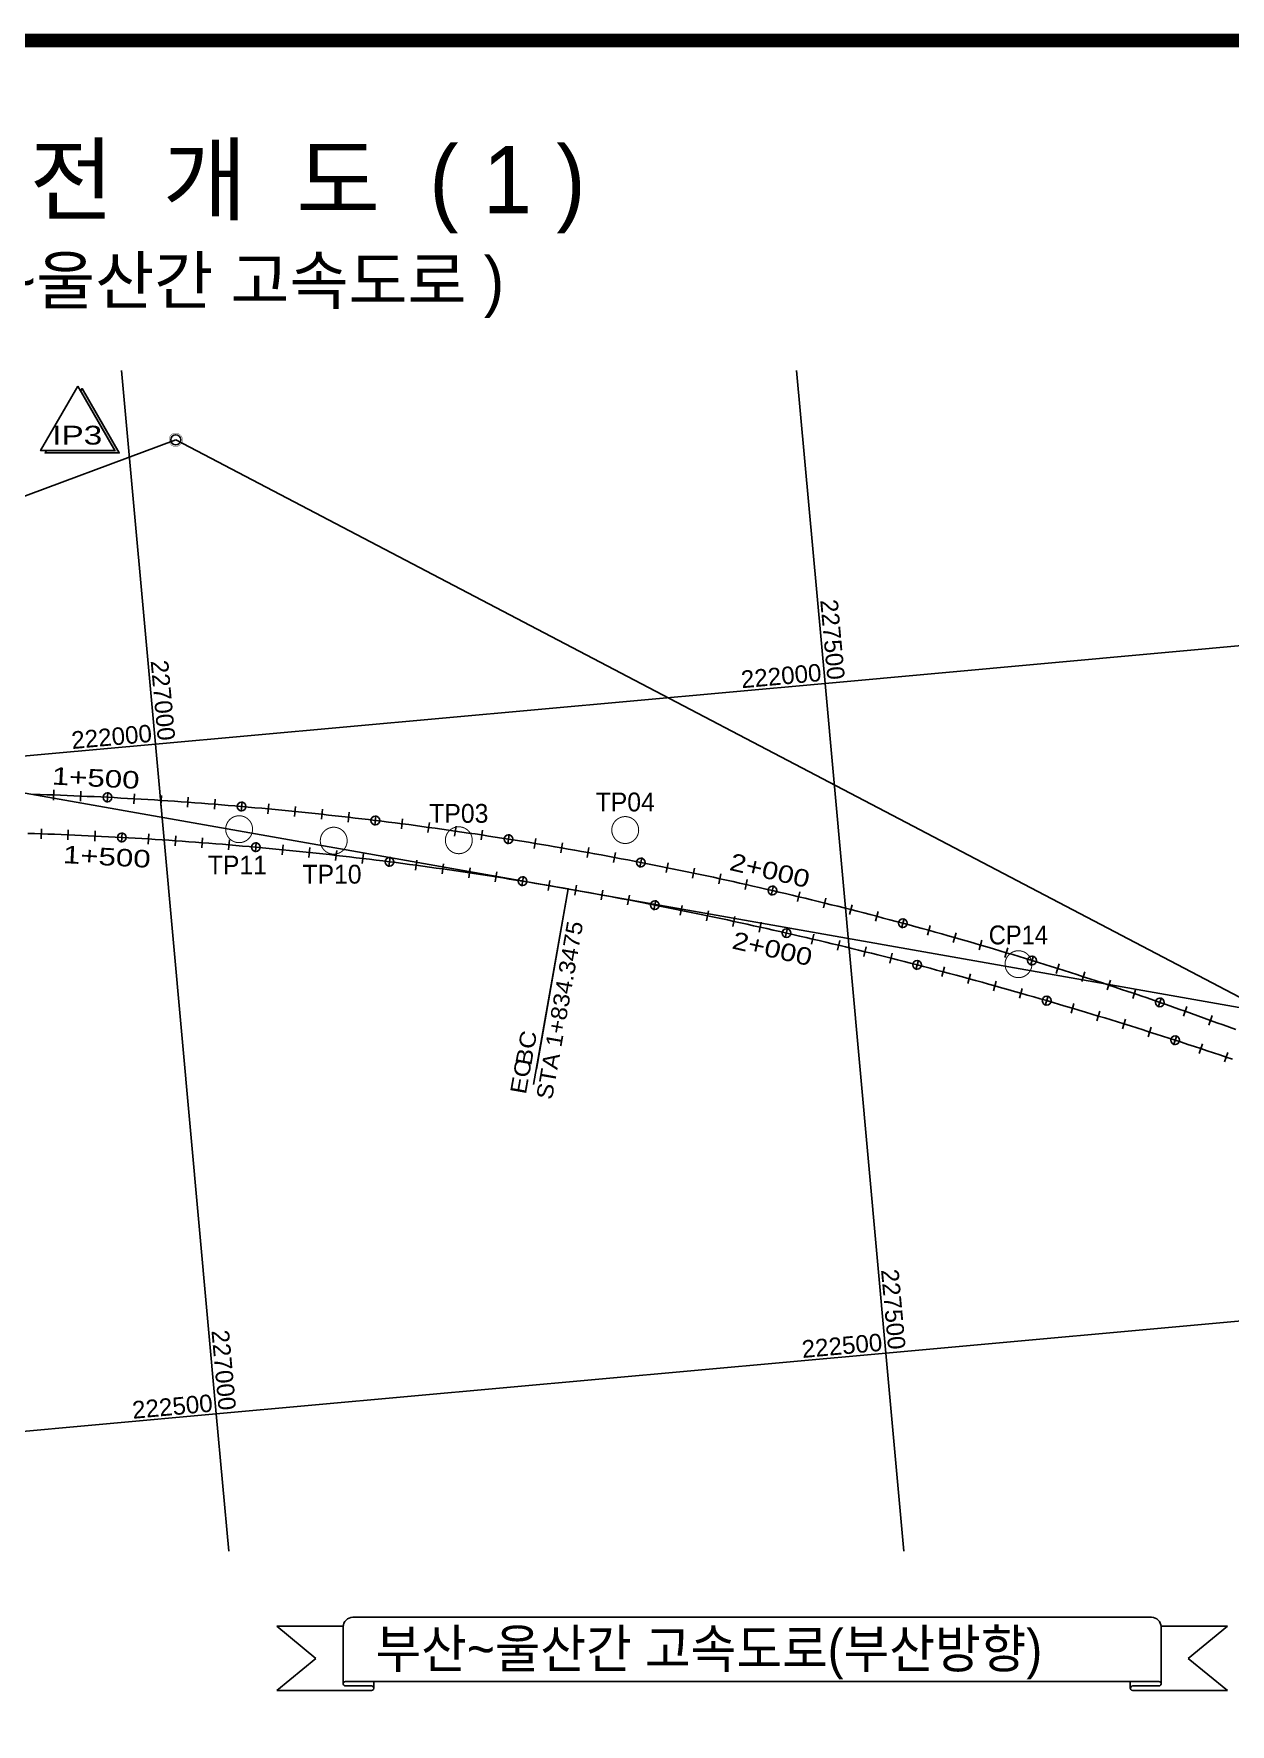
# Model space of a CAD drawing. Extents: x 224102 to 224943, y 224653 to 225247.
# Drawn here: x 224503.6 to 224681.6, y 224976.2 to 225227.6 of the extents above; entities that cross this region are included whole.
import ezdxf
from ezdxf.enums import TextEntityAlignment as Align

# ---------------------------------------------------------------- set-up
doc = ezdxf.new("R2010")
doc.units = 0
doc.header["$LTSCALE"] = 10
doc.header["$MEASUREMENT"] = 0
doc.layers.get('0').update_dxf_attribs({"linetype": 'CONTINUOUS'})
for name, color, linetype in [('CA-ALGN-CNTL', 2, 'CONTINUOUS'), ('CA-ALGN-IPLN', 1, 'CONTINUOUS'), ('CA-ALGN-IPSM', 2, 'CONTINUOUS'), ('CA-ALGN-STSM', 2, 'CONTINUOUS'), ('CA-ALGN-SUBL', 1, 'CONTINUOUS'), ('CA-ALGN-SUBT', 2, 'CONTINUOUS'), ('CA-ALGN-TEXT', 3, 'CONTINUOUS'), ('CV-GRID-BORD', 4, 'CONTINUOUS'), ('CV-GRID-LINE', 1, 'CONTINUOUS'), ('CV-GRID-TEXT', 4, 'CONTINUOUS'), ('CV-SURV-SYMB', 3, 'CONTINUOUS'), ('CV-SURV-TEXT', 3, 'CONTINUOUS'), ('CX-BORD', 3, 'CONTINUOUS'), ('CX-BORD-LIN1', 4, 'CONTINUOUS'), ('CX-BORD-LIN2', 3, 'CONTINUOUS'), ('CX-BORD-TEX2', 7, 'CONTINUOUS'), ('CX-BORD-TEX3', 6, 'CONTINUOUS'), ('CZ-LIN2', 3, 'CONTINUOUS'), ('CZ-TEX1', 6, 'CONTINUOUS')]:
    doc.layers.add(name, color=color, linetype=linetype)
doc.styles.add('GTXT', font='Dotum.ttf')
doc.styles.get("Standard").update_dxf_attribs({"font": 'Dotum.ttf'})
doc.styles.add('TB_TEXT', font='Dotum.ttf')
doc.styles.add('TB_WBTXT', font='Dotum.ttf')
doc.styles.add('TB_WMTXT', font='Dotum.ttf')

# ---------------------------------------------------------------- blocks, each defined once
blk = doc.blocks.new('CAIPMRK')
at = {"const_width": 0.1}
blk.add_lwpolyline([(-2, 0, -0.9999999999999999), (2, 0, -1)], format="xyb", close=True, dxfattribs=at)
blk.add_circle((0, 0), 1.5)
blk = doc.blocks.new('CASTAMM')
blk.add_line((0, -1.5), (0, 1.5))
blk.add_circle((0, 0), 1.3)
at = {"style": 'GTXT', "flags": 1}
for tag, p in [('STA_DST', (0, -3.624746947281125)), ('XSEC_DAT', (0, -6.854719476030255))]:
    blk.add_attdef(tag, text='', height=2.5, dxfattribs=at).set_placement(p, align=Align.MIDDLE)
blk = doc.blocks.new('CASTAMS')
blk.add_line((0, -1.5), (0, 1.5))
at = {"style": 'GTXT', "flags": 1}
for tag, p in [('STA_DST', (0, -3.624746947281125)), ('XSEC_DAT', (0, -6.854719476030255))]:
    blk.add_attdef(tag, text='', height=2.5, dxfattribs=at).set_placement(p, align=Align.MIDDLE)
blk = doc.blocks.new('CVSVCPM')
at = {"const_width": 0.15}
blk.add_lwpolyline([(0, 2, -1), (0, -2, -1), (0, 2)], format="xyb", dxfattribs=at)
at = {"style": 'GTXT', "flags": 1}
blk.add_attdef('NO', text='', height=2.5, dxfattribs=at).set_placement((0, 4.760439115567124), align=Align.MIDDLE)
blk = doc.blocks.new('CXBLKA1-KHCA1')
at = {"layer": 'CX-BORD-LIN1', "const_width": 2}
blk.add_lwpolyline([(796, -2.273736754432321e-12), (0, 0), (0, 553.9999999999995), (795.9999999999995, 553.9999999999995)], close=True, dxfattribs=at)
at = {"layer": 'CX-BORD-LIN1', "style": 'TB_TEXT'}
for tag, height, p in [('TR_RNUM4', 3, (285.105116618196, 26.63656332936284)), ('TR_RDAT4', 3.5, (317.5, 26.99999999999994)), ('TR_DGN4', 3.5, (459.1184542177598, 26.99999999999993)), ('TR_CHK4', 3.5, (499.1184542177598, 26.99999999999993)), ('TR_APP4', 3.5, (539.1184542177598, 27.00000000000016)), ('TR_RDAT3', 3.5, (317.5, 21.00000000000105)), ('TR_DGN3', 3.5, (459.1184542177598, 21.00000000000104)), ('TR_CHK3', 3.5, (499.1184542177598, 21.00000000000104)), ('TR_APP3', 3.5, (539.1184542177598, 21.00000000000126)), ('TR_RNUM3', 3, (285.105116618196, 20.63656332936395)), ('TR_RNUM2', 3, (285.105116618196, 14.63656332936395)), ('TR_RDAT2', 3.5, (317.5, 15.00000000000105)), ('TR_DGN2', 3.5, (459.1184542177598, 15.00000000000104)), ('TR_CHK2', 3.5, (499.1184542177598, 15.00000000000104)), ('TR_APP2', 3.5, (539.1184542177598, 15.00000000000126)), ('TR_RNUM1', 3, (285.105116618196, 8.636563329362843)), ('TR_RDAT1', 3.5, (317.5, 8.999999999999943)), ('TR_DGN1', 3.5, (459.1184542177598, 8.999999999999929)), ('TR_CHK1', 3.5, (499.1184542177598, 8.999999999999929)), ('TR_APP1', 3.5, (539.1184542177598, 9.000000000000156))]:
    blk.add_attdef(tag, text='', height=height, dxfattribs=at).set_placement(p, align=Align.MIDDLE_CENTER)
for tag, p in [('TR_RCON4', (342.3033138082337, 26.99999999999994)), ('TR_RCON3', (342.3033138082337, 21.00000000000105)), ('TR_RCON2', (342.3033138082337, 15.00000000000105)), ('TR_RCON1', (342.3033138082337, 8.999999999999943))]:
    blk.add_attdef(tag, text='', height=3.5, dxfattribs=at).set_placement(p, align=Align.MIDDLE_LEFT)
at = {"layer": 'CX-BORD-LIN2', "style": 'TB_TEXT'}
blk.add_attdef('TD_VERSION', text='', height=3, rotation=90, dxfattribs=at).set_placement((800.499999405456, 48.01489921212271), align=Align.MIDDLE_CENTER)
at = {"layer": 'CX-BORD-TEX2', "style": 'TB_WMTXT'}
for tag, height, p in [('TB_CNAME', 5, (15.34476638720071, 531.8324131479244)), ('TB_CSCOP', 4, (16.63456755316156, 523.8324131479244))]:
    blk.add_attdef(tag, text='', height=height, dxfattribs=at).set_placement(p, align=Align.BOTTOM_LEFT)
at = {"layer": 'CX-BORD-TEX2', "style": 'TB_WBTXT'}
for tag, height, p in [('TB_MTITIL', 10, (398, 533.326413560618)), ('TB_STITL', 7, (398, 518.326413560618))]:
    blk.add_attdef(tag, text='', height=height, dxfattribs=at).set_placement(p, align=Align.MIDDLE_CENTER)
at = {"layer": 'CX-BORD-TEX3', "style": 'TB_TEXT'}
for tag, height, p in [('TD_DCOMP', 4.5, (217.5, 24.99999999999931)), ('TD_CSECT', 4.5, (611, 24.99999999999896)), ('TD_DNAME_TOP', 4.5, (755, 24.99999999999912)), ('TD_DNAME_MAIN', 4.5, (755, 19.00715491911868)), ('TD_CCOMP', 4.5, (217.5, 14.99999999999931)), ('TD_HSCAL', 4.5, (626.6991483434026, 15.23515171695612)), ('TD_VSCAL', 4.5, (655.7793615572627, 15.23515171695612)), ('TD_DNAME_BOT', 3, (755, 13.65422715006187)), ('TD_CNAME', 4.5, (65, 5.752181573154171)), ('TD_FIELD', 4.5, (182.5, 5.52709622435755)), ('TD_CSTEP', 4.5, (253.2440000000001, 5.527096224357066)), ('TD_DWGCODE', 4.5, (641, 5.385823260720159)), ('TD_DWGNO', 4.5, (755, 5.385823260720144))]:
    blk.add_attdef(tag, text='', height=height, dxfattribs=at).set_placement(p, align=Align.MIDDLE_CENTER)
at = {"layer": 'CX-BORD-TEX3', "style": 'TB_TEXT', "width": 0.9}
blk.add_attdef('TD_CDIST', text='', height=4.5, dxfattribs=at).set_placement((656, 24.99999999999902), align=Align.MIDDLE_CENTER)

msp = doc.modelspace()

# ---------------------------------------------------------------- hatches: boundary and pattern name
at = {"layer": 'CA-ALGN-TEXT'}
msp.add_hatch(color=256, dxfattribs=at).paths.add_polyline_path([(224515.6810707861, 225165.5972168871), (224505.485758866, 225165.5972168871), (224505.2831444715, 225165.2462784614), (224516.3332868523, 225165.2462784614), (224510.8082156618, 225174.8159824786), (224510.583414826, 225174.4266160094)])

# ---------------------------------------------------------------- linework, layer by layer
at = {"layer": 'CA-ALGN-CNTL'}
for points in [[(224503.577015303, 225114.4854625102), (224504.5765020213, 225114.4534384412), (224505.5759306044, 225114.4196438615), (224506.5752990604, 225114.3840785903), (224507.574601414, 225114.3467420848), (224508.5738356733, 225114.3076341644), (224509.5729996657, 225114.2667566398), (224510.5720894076, 225114.2241091495), (224511.571103088, 225114.1796895207), (224512.5700345505, 225114.1334992028), (224513.5688856064, 225114.0855403683), (224514.5676464771, 225114.0358101212), (224515.5663207849, 225113.9843128068), (224516.564900924, 225113.9310437181), (224517.5633847219, 225113.8760046659), (224518.5617700059, 225113.8191974614), (224519.5600529731, 225113.7606197509), (224520.5582294593, 225113.7002731645), (224521.5562992834, 225113.6381596942), (224522.5542546591, 225113.5742766246), (224523.5520975784, 225113.5086241365), (224524.5498218847, 225113.4412036793), (224525.5474254056, 225113.3720170638), (224526.54490633, 225113.3010621174), (224527.5422566907, 225113.2283381168), (224528.5394782988, 225113.1538472346), (224529.5365669896, 225113.0775911007), (224530.5335191413, 225112.99956537), (224531.5303302278, 225112.9197756561), (224532.5269986189, 225112.8382177947), (224533.5235199693, 225112.7548954074), (224534.5198944599, 225112.6698065027), (224535.5161161152, 225112.5829505379), (224536.51218059, 225112.4943311348), (224537.5080880651, 225112.4039463018), (224538.5038323841, 225112.311797488), (224539.4994117362, 225112.2178825208), (224540.4948237679, 225112.1222052029), (224541.4900666682, 225112.0247633617), (224542.4851322889, 225111.9255582656), (224543.4800228028, 225111.8245881035), (224544.474731692, 225111.7218583084), (224545.4692555152, 225111.6173625432), (224546.4635957219, 225111.5111069641), (224547.4577445255, 225111.4030888558), (224548.4516999344, 225111.2933080376), (224549.445459595, 225111.1817683121), (224550.4390198853, 225111.0684653341), (224551.432378452, 225110.9534029064), (224552.4255313113, 225110.8365806671), (224553.4184744796, 225110.7179982547), (224554.411207957, 225110.597655669), (224555.4037254063, 225110.4755563511), (224556.3960251974, 225110.3516961367), (224557.3881029851, 225110.2260786475), (224558.3799569582, 225110.098701711), (224559.3715847635, 225109.9695691298), (224560.3629806062, 225109.8386783696), (224561.3541443055, 225109.7060314223), (224562.345071697, 225109.5716299178), (224563.3357571669, 225109.4354693301), (224564.3262021645, 225109.2975558153), (224565.3164008952, 225109.1578868392), (224566.3063491946, 225109.0164640319), (224567.2960452516, 225108.8732852206), (224568.2854867129, 225108.7283542081), (224569.2746697756, 225108.5816686409), (224570.2635920861, 225108.4332323217), (224571.2522498419, 225108.2830428972), (224572.2406390592, 225108.1311000054), (224573.2287573845, 225107.9774074492), (224574.216602826, 225107.8219650479), (224575.2041695892, 225107.6647702668), (224576.1914573124, 225107.5058270897), (224577.1784620118, 225107.3451351549), (224578.1651798849, 225107.1826921089), (224579.1516083971, 225107.0185037461), (224580.1377439267, 225106.8525657214), (224581.1235843009, 225106.6848798456), (224582.1091253553, 225106.5154477488), (224583.0943670899, 225106.3442694311), (224584.0793013565, 225106.1713461608), (224584.0793013565, 225106.1713461608), (224585.0639281553, 225105.9966779379), (224586.0482435025, 225105.8202644008), (224587.0322454064, 225105.6421053685), (224588.0159315135, 225105.4622046438), (224588.9992958483, 225105.2805616842), (224589.9823366, 225105.0971743169), (224590.965049423, 225104.912046164), (224591.9474343176, 225104.7251772253), (224592.9294873, 225104.5365671393), (224593.911202214, 225104.3462173551), (224594.8925810514, 225104.1541280535), (224595.8736156641, 225103.9603005029), (224596.8543060521, 225103.7647347035), (224597.8346482318, 225103.5674302934), (224598.8146400306, 225103.3683890837), (224599.7942772839, 225103.1676127042), (224600.7735560082, 225102.9651007935), (224601.7524743925, 225102.7608511789), (224602.7310299024, 225102.5548696548), (224603.7092187353, 225102.3471538678), (224604.6870388991, 225102.137703637), (224605.6644860488, 225101.9265225844), (224606.6415563814, 225101.7136083564), (224607.6182475435, 225101.4989647557), (224608.5945577242, 225101.2825896097), (224609.5704847506, 225101.0644847293), (224610.546020475, 225100.8446513831), (224611.5211670697, 225100.6230877599), (224612.4959181977, 225100.3997973008), (224613.4702736782, 225100.1747819977), (224614.4442278975, 225099.9480373244), (224615.4177783212, 225099.7195690753), (224616.3909231383, 225099.4893750779), (224617.3636581843, 225099.2574569624), (224618.3359814676, 225099.0238145476), (224619.3078886426, 225098.7884514558), (224620.2793778986, 225098.551365514), (224621.2504430791, 225098.3125581717), (224622.2210861761, 225098.0720296096), (224623.1913008524, 225097.8297832687), (224624.1610833052, 225097.5858167957), (224625.1304333537, 225097.3401321822), (224626.0993470142, 225097.0927290666), (224627.0678199416, 225096.8436110708), (224628.0358483329, 225096.5927758412), (224629.0034338182, 225096.3402275424), (224629.9705686113, 225096.085963459), (224630.9372505395, 225095.8299854021), (224631.90347743, 225095.5722951826), (224632.8692471102, 225095.3128946114), (224633.8345557775, 225095.0517813351), (224634.7993992672, 225094.7889569837), (224635.763775226, 225094.52442536), (224636.7276818427, 225094.2581842913), (224637.6911149531, 225093.9902354077), (224638.6540723844, 225093.7205805203), (224639.6165501529, 225093.4492192671), (224640.5785442752, 225093.1761512866), (224641.5400543894, 225092.9013805624), (224642.5010745201, 225092.6249065519), (224643.4616046675, 225092.346729255), (224644.4216406669, 225092.066850302), (224645.3811785349, 225091.7852693311), (224646.3402139259, 225091.5019899642), (224647.2987490128, 225091.2170103902), (224648.2567754666, 225090.9303338695), (224649.2142932872, 225090.641960402), (224650.1712984911, 225090.3518896261), (224651.1277869138, 225090.0601231717), (224652.0837583745, 225089.7666630308), (224653.0392088896, 225089.4715088416), (224653.9941323026, 225089.1746620533), (224654.9485306056, 225088.8761228468), (224655.9023976421, 225088.5758926714), (224656.8557312395, 225088.273973338), (224657.8085274143, 225087.9703644848), (224658.7607839938, 225087.665067923), (224659.7124988053, 225087.3580854632), (224660.6636678652, 225087.049416744), (224661.6142891816, 225086.7390615843), (224662.5643584093, 225086.4270236063), (224663.5138737373, 225086.1133006371), (224664.4628308203, 225085.7978962986), (224665.4112274856, 225085.4808124018), (224666.3590619223, 225085.1620467741), (224667.3063277932, 225084.8416028565), (224668.2530270902, 225084.5194808299), (224669.199151846, 225084.1956799708), (224669.199151846, 225084.1956799708), (224670.144701699, 225083.8702042628), (224671.0896746572, 225083.5430535252), (224672.0340645644, 225083.214229207), (224672.9778714208, 225082.8837313085), (224673.9210912425, 225082.5515594677), (224674.8637195035, 225082.2177192984), (224675.8057563846, 225081.8822088089), (224676.7471957296, 225081.5450294484), (224677.6880375383, 225081.2061812168), (224678.6282776465, 225080.8656657443), (224679.5679117086, 225080.5234866527), (224680.5069379139, 225080.1796417694), (224681.4453539088, 225079.8341348973), (224682.3831558904, 225079.4869636827)], [(224502.7125472495, 225108.6691415313), (224503.7120723059, 225108.6383319047), (224504.7115410356, 225108.6057318493), (224505.7109494549, 225108.5713410034), (224506.7102952105, 225108.5351631697), (224507.7095746803, 225108.4971940029), (224508.7087835192, 225108.457437125), (224509.7079200968, 225108.4158883714), (224510.7069798872, 225108.3725533559), (224511.7059612602, 225108.327427914), (224512.7048600512, 225108.2805136758), (224513.7036740878, 225108.2318124522), (224514.7023975752, 225108.1813217088), (224515.7010305136, 225108.1290414458), (224516.6995665658, 225108.074975104), (224517.6980059125, 225108.0191206919), (224518.6963425785, 225107.9614776666), (224519.6945745719, 225107.9020458474), (224520.6926995392, 225107.8408290371), (224520.6926995392, 225107.8408290371), (224521.6907116858, 225107.7778247012), (224522.6886110117, 225107.7130328398), (224523.6863915416, 225107.6464529103), (224524.6840529136, 225107.5780888964), (224525.6815895141, 225107.5079362718), (224526.6789969978, 225107.4359986585), (224527.6762755456, 225107.3622740645), (224528.673420812, 225107.286766112), (224529.6704291752, 225107.2094704554), (224530.6672982817, 225107.1303908977), (224531.6640221561, 225107.0495268961), (224532.6606009792, 225106.966876459), (224533.6570304057, 225106.8824432081), (224534.6533064519, 225106.7962267819), (224535.649427307, 225106.7082250076), (224536.6453868147, 225106.6184393345), (224537.6411869667, 225106.5268699434), (224538.636819615, 225106.4335181028), (224539.632282587, 225106.3383856234), (224540.6275762443, 225106.2414685219), (224541.6226942497, 225106.1427702392), (224542.6176326198, 225106.0422904135), (224543.6123893627, 225105.9400288642), (224544.6069624866, 225105.8359854102), (224545.6013478269, 225105.7301616816), (224546.5955414002, 225105.6225573168), (224547.5895410337, 225105.5131741269), (224548.5833429247, 225105.402009758), (224549.5769427279, 225105.2890678323), (224550.5703408049, 225105.1743443661), (224551.5635306378, 225105.0578447922), (224552.5565125884, 225104.939565127), (224553.5492783276, 225104.8195086308), (224554.5418280363, 225104.6976733117), (224555.534159361, 225104.5740629725), (224556.5262665073, 225104.4486750788), (224557.5181494748, 225104.3215096306), (224558.5097999349, 225104.1925698881), (224559.5012200602, 225104.0618540404), (224560.4924036944, 225103.9293635366), (224561.4833508375, 225103.7950983768), (224562.4740535222, 225103.6590578376), (224563.4645115677, 225103.5212439108), (224564.4547208096, 225103.3816582265), (224565.444679437, 225103.2402986119), (224566.4343834661, 225103.0971647054), (224567.4238283707, 225102.9522621208), (224568.413012521, 225102.8055866935), (224569.401933744, 225102.6571402345), (224570.3905860645, 225102.5069222012), (224571.3789673098, 225102.3549344046), (224572.3670772989, 225102.2011788365), (224573.3549082457, 225102.0456527816), (224574.3424599691, 225101.8883582318), (224575.3297284856, 225101.7292948253), (224576.3167096307, 225101.5684641923), (224577.3034034045, 225101.4058663328), (224578.2898016587, 225101.241502515), (224579.2759063853, 225101.07537292), (224580.2617116088, 225100.907477005), (224581.2472129839, 225100.7378183922), (224582.2324108723, 225100.5663930977), (224583.0887793927, 225100.4159078702), (224583.0887793927, 225100.4159078702), (224583.2172987561, 225100.3932065545), (224584.2019083424, 225100.2184403738), (224584.2019083424, 225100.2184403738), (224585.1862559395, 225100.0422024725), (224586.1703410046, 225099.864498826), (224587.1541579243, 225099.6853249081), (224588.1377065176, 225099.5046827106), (224589.1209847926, 225099.3225720526), (224590.1039905768, 225099.1389947452), (224591.0867197057, 225098.9539524183), (224592.0691725409, 225098.7674410885), (224593.051346729, 225098.5794645584), (224594.0332382863, 225098.3900224664), (224595.0148452211, 225098.1991146315), (224595.9961675332, 225098.0067410539), (224596.9772010584, 225097.8129033635), (224597.9579436239, 225097.6176033713), (224598.9383954105, 225097.4208390856), (224599.9185504429, 225097.2226099637), (224600.8984103512, 225097.0229201702), (224601.8779693407, 225096.8217671706), (224602.8572272307, 225096.6191529568), (224603.8361842019, 225096.4150755369), (224604.8148317446, 225096.209540163), (224605.7931742042, 225096.0025432131), (224606.7712056051, 225095.7940841448), (224607.7489234131, 225095.5841687525), (224608.7263299816, 225095.3727932334), (224609.7034173434, 225095.1599568643), (224610.6801869477, 225094.9456658012), (224611.6566351728, 225094.7299156991), (224612.6327598458, 225094.5127083687), (224613.6085609668, 225094.29404381), (224614.5840343713, 225094.0739236533), (224615.5591760757, 225093.8523475367), (224616.533987891, 225093.6293176329), (224617.5084660145, 225093.4048315884), (224618.4826062815, 225093.1788910333), (224619.4564085114, 225092.9514979595), (224620.4298708931, 225092.7226501942), (224621.4029910731, 225092.4923515402), (224622.3757652487, 225092.260599644), (224623.3481932389, 225092.0273964973), (224624.3202730521, 225091.7927419194), (224625.2920005237, 225091.5566375403), (224626.2633736619, 225091.3190831793), (224627.2343926476, 225091.0800768444), (224628.2050529547, 225090.8396241493), (224629.175352772, 225090.5977229215), (224630.1452922806, 225090.3543711691), (224631.1148669542, 225090.1095745059), (224632.0840729901, 225089.8633305782), (224633.0529123801, 225089.615639567), (224634.0213809596, 225089.3665031024), (224634.989476737, 225089.1159210035), (224635.9571975396, 225088.8638950812), (224636.9245393836, 225088.6104249738), (224637.891504261, 225088.3555108623), (224638.8580860155, 225088.0991541957), (224639.824284647, 225087.8413549742), (224640.790097983, 225087.5821150088), (224641.7555220397, 225087.3214339376), (224642.7205569981, 225087.0593097688), (224643.685198332, 225086.7957481162), (224644.649446403, 225086.5307449962), (224645.6132968659, 225086.2643040307), (224646.5767497206, 225085.9964252197), (224647.5398009837, 225085.7271082014), (224648.5024486631, 225085.4563527951), (224649.4646923973, 225085.1841629842), (224650.4265283834, 225084.9105364153), (224651.3879544488, 225084.6354748994), (224652.3489705937, 225084.3589784365), (224653.3095708423, 225084.0810464839), (224654.2697568249, 225083.8016832062), (224655.229522747, 225083.520886069), (224656.1888704195, 225083.2386572449), (224657.1477938669, 225082.9549961913), (224658.1062949002, 225082.6699050811), (224659.0643695358, 225082.3833835524), (224660.0220136093, 225082.0954332352), (224660.9792273014, 225081.806052138), (224661.9360082588, 225081.5152440633), (224662.8923546703, 225081.2230068384), (224663.8482641825, 225080.9293442663), (224664.8037329927, 225080.6342539933), (224665.75876092, 225080.3377380113), (224666.7133457917, 225080.0397981312), (224667.667483805, 225079.7404319996), (224668.6211745984, 225079.4396435999), (224669.574414369, 225079.1374305786), (224670.5272027549, 225078.8337969196), (224671.4795379455, 225078.5287404499), (224672.4314155953, 225078.2222647916), (224673.382836066, 225077.914365961), (224674.3337948315, 225077.6050495719), (224675.2842900808, 225077.2943134516), (224676.234321633, 225076.9821595918), (224677.1838856855, 225076.6685856392), (224677.1838856855, 225076.6685856392), (224678.1329816955, 225076.3535975689), (224679.0816058604, 225076.0371930277), (224680.0297561884, 225075.7193718346), (224680.9774305068, 225075.4001358006), (224681.9246286347, 225075.0794869174)]]:
    msp.add_lwpolyline(points, dxfattribs=at)
at = {"layer": 'CA-ALGN-IPLN'}
for p, q in [((224272.0858612781, 225072.9432021189), (224524.7248842214, 225167.1927100811)), ((224524.7248842214, 225167.1927100811), (224781.9958152309, 225032.4474489852)), ((224432.2552996005, 225127.0422473759), (224685.4199978486, 225082.351576064))]:
    msp.add_line(p, q, dxfattribs=at)
at = {"layer": 'CA-ALGN-SUBL', "linetype": 'Continuous'}
for q in [(224577.9559063182, 225071.3390915546), (224578.3603258914, 225073.6300567735)]:
    msp.add_line((224583.0887793742, 225100.4159078688), q, dxfattribs=at)
at = {"layer": 'CA-ALGN-TEXT'}
msp.add_lwpolyline([(224510.1559995956, 225175.1669209043), (224504.6309284052, 225165.5972168871), (224515.6810707861, 225165.5972168871)], close=True, dxfattribs=at)
msp.add_lwpolyline([(224505.485758866, 225165.5972168871), (224505.2831444714, 225165.2462784614), (224516.3332868523, 225165.2462784614), (224510.8082156618, 225174.8159824786), (224510.583414826, 225174.4266160094)], dxfattribs=at)
at = {"layer": 'CV-GRID-BORD', "const_width": 1.000000000000005}
msp.add_lwpolyline([(224153.2548743056, 225001.9518438558), (224884.1602290471, 225001.9518438572), (224884.1602290468, 225177.52027465), (224153.2548743053, 225177.5202746486)], close=True, dxfattribs=at)
at = {"layer": 'CV-GRID-LINE', "linetype": 'Continuous'}
for p, q in [((224516.6690715197, 225177.5202746493), (224521.7166191384, 225121.930267486)), ((224617.0804532564, 225177.5202746495), (224621.3069228176, 225130.9730222154)), ((224621.3069228176, 225130.9730222154), (224720.8972264967, 225140.0157769448)), ((224521.7166191384, 225121.930267486), (224621.3069228176, 225130.9730222154)), ((224621.3069228176, 225130.9730222154), (224630.349677547, 225031.3827185363)), ((224422.1263154593, 225112.8875127565), (224521.7166191384, 225121.930267486)), ((224521.7166191384, 225121.930267486), (224530.7593738679, 225022.3399638069)), ((224630.349677547, 225031.3827185363), (224729.9399812262, 225040.4254732658)), ((224530.7593738679, 225022.3399638069), (224630.349677547, 225031.3827185363)), ((224630.349677547, 225031.3827185363), (224633.0219877155, 225001.9518438567)), ((224431.1690701888, 225013.2972090774), (224530.7593738679, 225022.3399638069)), ((224530.7593738679, 225022.3399638069), (224532.6106059788, 225001.9518438565))]:
    msp.add_line(p, q, dxfattribs=at)
at = {"layer": 'CZ-LIN2'}
for p, q in [((224669.8497911897, 224992.1041278057), (224551.0606802039, 224992.1041278055)), ((224539.7493594212, 224990.7685072349), (224545.577836366, 224985.9897087226)), ((224549.6356802039, 224990.6791278055), (224549.635680204, 224982.2216282795)), ((224671.2747911898, 224982.2216282796), (224671.2747911897, 224990.6791278057)), ((224681.1611119724, 224990.7685072352), (224675.3326350277, 224985.9897087228)), ((224545.577836366, 224985.9897087226), (224539.7493594212, 224981.2109102103)), ((224675.3326350277, 224985.9897087228), (224681.1611119725, 224981.2109102106)), ((224549.9323758901, 224982.5465307809), (224670.9780955036, 224982.5465307811)), ((224549.93237589, 224981.896725778), (224553.8894569692, 224981.896725778)), ((224554.2017284648, 224981.5538179942), (224554.2017284648, 224982.5465307809)), ((224666.7087429289, 224981.5538179944), (224666.7087429289, 224982.5465307811)), ((224670.9780955038, 224981.8967257782), (224667.0210144246, 224981.8967257782))]:
    msp.add_line(p, q, dxfattribs=at)
for points in [[(224549.6384860127, 224990.768507235), (224539.7493594212, 224990.7685072349)], [(224671.2719853809, 224990.7685072352), (224681.1611119724, 224990.7685072353)], [(224539.7493594212, 224981.2109102103), (224553.8894569691, 224981.2109102103)], [(224681.1611119725, 224981.2109102106), (224667.0210144246, 224981.2109102106)]]:
    msp.add_lwpolyline(points, dxfattribs=at)
for centre, radius, start, end in [((224551.0606802039, 224990.6791278055), 1.425000000000006, 90, 180), ((224669.8497911897, 224990.6791278057), 1.425000000000006, 0, 90), ((224549.9619235143, 224982.2216282795), 0.3262433103329936, 84.80364138162376, 275.1963586183762), ((224553.8573178506, 224981.5538179942), 0.3444106141967004, 264.6455805550249, 95.35441944663542), ((224667.0531535432, 224981.5538179943), 0.3444106141967004, 84.64558055502484, 275.3544194449752), ((224670.9485478794, 224982.2216282797), 0.3262433103329936, 264.8036413816238, 95.19635861837624)]:
    msp.add_arc(centre, radius, start, end, dxfattribs=at)

# ---------------------------------------------------------------- block references
at = {"layer": 'CA-ALGN-IPSM', "xscale": 0.5, "yscale": 0.5}
msp.add_blockref('CAIPMRK', (224524.7248842214, 225167.1927100811), dxfattribs=at)
at = {"layer": 'CA-ALGN-STSM', "yscale": 0.5, "zscale": 0.5}
for name, p, xscale, rotation in [('CASTAMS', (224506.5752979741, 225114.3840794957), 0.5000000000076085, 357.9110929846335), ('CASTAMS', (224510.572089498, 225114.2241081536), 0.5000000000054065, 357.5049379875913), ('CASTAMM', (224514.5676475638, 225114.0358114248), 0.5000000000062889, 357.0987780355925), ('CASTAMS', (224518.56176901, 225113.819197371), 0.5000000000030294, 356.6927010384479), ('CASTAMS', (224522.5542547496, 225113.5742756286), 0.5000000000126499, 356.2864845999494), ('CASTAMS', (224526.5449053341, 225113.301062027), 0.499999999993636, 355.880391108198), ('CASTAMS', (224530.5335190509, 225112.9995663659), 0.5000000000076609, 355.4742110526657), ('CASTAMM', (224534.5198945685, 225112.6698053076), 0.499999999990397, 355.0680345964599), ('CASTAMS', (224538.5038324746, 225112.3117964921), 0.5000000000000306, 354.6619192595704), ('CASTAMS', (224542.4851323793, 225111.9255572696), 0.5000000000079982, 354.2558437257686), ('CASTAMS', (224546.463594726, 225111.5111068736), 0.499999999995164, 353.8497118221351), ('CASTAMS', (224550.4390198854, 225111.0684653341), 0.5000000000059014, 353.4435592412985), ('CASTAMM', (224554.4112067619, 225110.5976555605), 0.500000000010906, 353.0374229829733), ('CASTAMS', (224558.3799568679, 225110.0987027069), 0.5000000000007743, 352.6312649462117), ('CASTAMS', (224562.3450717874, 225109.5716289219), 0.5000000000017931, 352.2251160336405), ('CASTAMS', (224566.3063482891, 225109.0164629455), 0.5000000000022606, 351.8190187684633), ('CASTAMS', (224504.7115421219, 225108.6057309438), 0.5000000000119, 358.0804924312734), ('CASTAMS', (224508.7087826137, 225108.4574360387), 0.5000000000065988, 357.6701745932452), ('CASTAMS', (224512.7048599608, 225108.2805146716), 0.4999999999911318, 357.2597413255617), ('CASTAMM', (224516.6995665658, 225108.074975104), 0.499999999997523, 356.8493716686678), ('CASTAMS', (224520.6926995392, 225107.840829037), 0.4999999999890229, 356.4389779722844), ('CASTAMS', (224520.6926995392, 225107.840829037), 0.4999999999890229, 356.4389779722844), ('CASTAMS', (224524.6840520081, 225107.57808781), 0.5000000000002159, 356.0286061690271), ('CASTAMS', (224528.6734218079, 225107.2867662024), 0.4999999999977893, 355.6182497886906), ('CASTAMS', (224532.6606008888, 225106.9668774548), 0.4999999999955193, 355.2078885416727), ('CASTAMM', (224536.6453868147, 225106.6184393344), 0.4999999999987241, 354.797467674284), ('CASTAMS', (224540.6275762443, 225106.2414685219), 0.4999999999956243, 354.3871103503533), ('CASTAMS', (224570.2635920862, 225108.4332323217), 0.5000000000046971, 351.4127943919797), ('CASTAMM', (224574.216601631, 225107.8219649393), 0.499999999991903, 351.0066516379212), ('CASTAMS', (224578.1651798849, 225107.1826921089), 0.4999999999908074, 350.6005942973728), ('CASTAMS', (224582.1091263512, 225106.5154478392), 0.499999999995377, 350.1943701691923), ('CASTAMS', (224544.6069614907, 225105.8359853197), 0.5000000000108534, 353.9766856808624), ('CASTAMS', (224548.5833418384, 225105.4020106635), 0.5000000000034206, 353.5663412299135), ('CASTAMS', (224552.5565115925, 225104.9395650366), 0.4999999999944822, 353.1559804112708), ('CASTAMM', (224556.5262666157, 225104.4486738837), 0.4999999999876859, 352.7454893129375), ('CASTAMS', (224560.4924046903, 225103.929363627), 0.4999999999929424, 352.3351270157402), ('CASTAMS', (224586.0482445888, 225105.8202634953), 0.4999999999840434, 349.7882596219508), ('CASTAMS', (224589.9823355137, 225105.0971752224), 0.4999999999928772, 349.3821499540704), ('CASTAMM', (224593.9112033006, 225104.3462186586), 0.5000000000018126, 348.9760475536986), ('CASTAMS', (224564.4547209001, 225103.3816572305), 0.5000000000047813, 351.9246860881753), ('CASTAMS', (224568.4130126114, 225102.8055856976), 0.5000000000029897, 351.5144468236749), ('CASTAMS', (224572.3670763935, 225102.2011777501), 0.4999999999876223, 351.1039489332427), ('CASTAMM', (224576.3167108258, 225101.5684643008), 0.4999999999889173, 350.6936098601412), ('CASTAMS', (224597.8346481414, 225103.5674312893), 0.4999999999966137, 348.5699709752924), ('CASTAMS', (224601.7524743925, 225102.7608511789), 0.4999999999919116, 348.1637427666628), ('CASTAMS', (224605.6644860488, 225101.9265225844), 0.5000000000066902, 347.757616597673), ('CASTAMS', (224580.2617115184, 225100.907478001), 0.5000000000066858, 350.2832494808068), ('CASTAMS', (224584.2019084328, 225100.2184393779), 0.4999999999872828, 349.8921385342278), ('CASTAMS', (224584.2019084328, 225100.2184393779), 0.4999999999872828, 349.8921385342278), ('CASTAMS', (224588.1377065176, 225099.5046827105), 0.5000000000071888, 349.5501140127595), ('CASTAMS', (224592.0691735368, 225098.7674411789), 0.4999999999936659, 349.2080088140613), ('CASTAMS', (224609.5704837548, 225101.0644846389), 0.4999999999955113, 347.3515093549383), ('CASTAMM', (224613.4702737868, 225100.1747808026), 0.4999999999978945, 346.9452815485356), ('CASTAMS', (224617.3636582748, 225099.2574559664), 0.4999999999867235, 346.5391844102178), ('CASTAMM', (224595.9961675333, 225098.0067410538), 0.4999999999968788, 348.865928930324), ('CASTAMS', (224599.9185513485, 225097.22261105), 0.5000000000074298, 348.5238356490411), ('CASTAMS', (224603.8361831156, 225096.4150764424), 0.5000000000010653, 348.1818073207008), ('CASTAMS', (224621.2504441655, 225098.3125572662), 0.4999999999935228, 346.1330464779928), ('CASTAMS', (224625.1304334441, 225097.3401311863), 0.4999999999963325, 345.7269388786651), ('CASTAMS', (224629.0034329128, 225096.340226456), 0.5000000000121593, 345.3207771540706), ('CASTAMS', (224607.7489244994, 225095.5841678469), 0.4999999999970169, 347.8397678059459), ('CASTAMS', (224611.6566362591, 225094.7299147936), 0.5000000000099543, 347.4977057820159), ('CASTAMM', (224615.5591772709, 225093.8523476452), 0.4999999999905062, 347.1555803533893), ('CASTAMM', (224632.8692472188, 225095.3128934164), 0.4999999999891196, 344.9146040921682), ('CASTAMS', (224636.7276818428, 225094.2581842913), 0.500000000001934, 344.5085231979358), ('CASTAMS', (224619.4564095073, 225092.9514980499), 0.4999999999904357, 346.8136200406129), ('CASTAMS', (224623.3481942349, 225092.0273965877), 0.4999999999879132, 346.4715412528206), ('CASTAMS', (224640.5785442752, 225093.1761512866), 0.5000000000103377, 344.1023582915028), ('CASTAMS', (224644.4216397615, 225092.0668492157), 0.5000000000081075, 343.6961767841638), ('CASTAMS', (224627.2343925572, 225091.0800778402), 0.5000000000033887, 346.1295132500655), ('CASTAMS', (224631.1148659583, 225090.1095744154), 0.4999999999939307, 345.7873405500065), ('CASTAMM', (224634.9894766285, 225089.1159221985), 0.4999999999921796, 345.4453174365117), ('CASTAMS', (224648.2567753762, 225090.9303348654), 0.5000000000068033, 343.2901163439994), ('CASTAMM', (224652.0837596781, 225089.7666619442), 0.5000000000047418, 342.8839448878101), ('CASTAMS', (224638.8580859251, 225088.0991551916), 0.5000000000006264, 345.1032466299259), ('CASTAMS', (224642.7205559118, 225087.0593106743), 0.4999999999979198, 344.7611480017114), ('CASTAMS', (224655.9023975517, 225088.5758936673), 0.4999999999861998, 342.4778190932948), ('CASTAMS', (224659.7124998917, 225087.3580845577), 0.5000000000042853, 342.0717179089597), ('CASTAMS', (224646.5767497207, 225085.9964252197), 0.5000000000017002, 344.4190651220108), ('CASTAMS', (224650.4265293793, 225084.9105365057), 0.500000000015297, 344.0770527407817), ('CASTAMM', (224654.2697556299, 225083.8016830977), 0.5000000000130456, 343.734976190482), ('CASTAMS', (224663.5138737373, 225086.113300637), 0.4999999999934223, 341.66565839693), ('CASTAMS', (224667.3063287891, 225084.8416029469), 0.5000000000073969, 341.2593693340562), ('CASTAMM', (224671.0896746572, 225083.5430535252), 0.5000000000130886, 340.8532955524939), ('CASTAMS', (224658.1062949002, 225082.6699050811), 0.4999999999985454, 343.3930009649933), ('CASTAMS', (224661.9360092547, 225081.5152441536), 0.5000000000012326, 343.0508486178785), ('CASTAMS', (224674.8637204995, 225082.2177193888), 0.5000000000153365, 340.447164668961), ('CASTAMS', (224665.75876092, 225080.3377380113), 0.5000000000038616, 342.708860928456), ('CASTAMS', (224669.5744152744, 225079.137431665), 0.4999999999996476, 342.3667090924286), ('CASTAMS', (224678.6282765602, 225080.8656666497), 0.500000000015432, 340.0410015116124), ('CASTAMM', (224673.3828359575, 225077.9143671561), 0.5000000000053577, 342.0246596215003), ('CASTAMS', (224677.1838855951, 225076.668586635), 0.4999999999958287, 341.6825487109671), ('CASTAMS', (224677.1838855951, 225076.668586635), 0.4999999999958287, 341.6825487109671), ('CASTAMS', (224680.9774305068, 225075.4001358005), 0.4999999999935368, 341.3405139225948)]:
    msp.add_blockref(name, p, dxfattribs=dict(at, xscale=xscale, rotation=rotation))
at = {"layer": 'CV-SURV-SYMB'}
for p, rotation in [((224534.1543145576, 225109.2932041934), 90), ((224534.1543145576, 225109.2932041934), 180), ((224548.2262813181, 225107.5867061735), 90), ((224548.2262813181, 225107.5867061735), 180), ((224566.8306599735, 225107.6513192215), 180), ((224566.8306599734, 225107.6513192215), 90), ((224591.5809438978, 225109.167638998), 90), ((224591.5809438978, 225109.167638998), 180), ((224650.0703012372, 225089.2209673451), 180), ((224650.0703012371, 225089.2209673451), 90)]:
    msp.add_blockref('CVSVCPM', p, dxfattribs=dict(at, rotation=rotation))
at = {"layer": 'CX-BORD'}
ref = msp.add_blockref('CXBLKA1-KHCA1', (224126.5170676483, 224672.5690465146), dxfattribs=at)
ref.add_attrib('TB_MTITIL', '좌  표  전  개  도  ( 1 )', dxfattribs={"layer": 'CX-BORD-TEX2', "height": 10, "style": 'TB_WBTXT'}).set_placement((224524.5170676483, 225205.8954600753), align=Align.MIDDLE_CENTER)
ref.add_attrib('TB_STITL', '( 부산~울산간 고속도로 )', dxfattribs={"layer": 'CX-BORD-TEX2', "height": 7, "style": 'TB_WBTXT'}).set_placement((224524.5170676483, 225190.8954600753), align=Align.MIDDLE_CENTER)

# ---------------------------------------------------------------- texts
at = {"layer": 'CA-ALGN-SUBT'}
for s, rotation, width, p, p2 in [('  STA 1+834.3475', 79.9888271698524, 1.014685635629899, (224580.3433127419, 225067.0145780694), (224585.3499109194, 225095.3760655937)), ('  BC', 79.98882716121223, 1.043909348429598, (224577.2341342249, 225072.0012734692), (224578.4857837703, 225079.0916453499)), ('  EC', 79.98882718054571, 1.07018393049167, (224576.4456259092, 225067.7541763188), (224577.6972754525, 225074.8445482012))]:
    msp.add_text(s, height=2.399999999817422, rotation=rotation, dxfattribs=dict(at, width=width)).set_placement(p, p2, align=Align.FIT)
at = {"layer": 'CA-ALGN-TEXT', "width": 1.244645735773766}
msp.add_text(' IP3', height=2.800000000000013, dxfattribs=at).set_placement((224504.9892949293, 225166.4862283455), (224513.7892949293, 225166.4862283455), align=Align.FIT)
at = {"layer": 'CA-ALGN-TEXT'}
for s, rotation, width, p, p2 in [('     1+500', 357.0987716448098, 1.17756710686233, (224499.7992873944, 225116.2732004583), (224519.2742937029, 225115.2862206051)), ('     1+500', 356.8493713002248, 1.177567106873724, (224501.4531237863, 225104.6187894911), (224520.9236494264, 225103.547047335)), ('   2+000', 346.9453462478805, 1.102743142134583, (224603.4655751341, 225104.0603332273), (224618.6623938115, 225100.5365991168)), ('   2+000', 347.1556355625294, 1.102743142185717, (224603.8331165892, 225092.3829677344), (224619.0427658359, 225088.9150332178))]:
    msp.add_text(s, height=2.600000000000012, rotation=rotation, dxfattribs=dict(at, width=width)).set_placement(p, p2, align=Align.FIT)
at = {"layer": 'CV-GRID-TEXT'}
for s, rotation, width, p, p2 in [('227500', 275.1882040424042, 0.9496198943443408, (224620.5839824459, 225143.3583908906), (224621.6691130134, 225131.407554449)), ('227000', 275.1882040425426, 0.9496198943445491, (224520.9936787667, 225134.3156361611), (224522.0788093343, 225122.3647997196)), ('222000', 5.188204042416754, 0.9496198943420471, (224608.9215541425, 225130.2500818437), (224620.872390584, 225131.3352124112)), ('222000', 5.188204042391623, 0.9496198943466345, (224509.3312504633, 225121.2073271142), (224521.2820869049, 225122.2924576818)), ('227500', 275.1882040425552, 0.9496198943422555, (224629.6267371753, 225043.7680872114), (224630.7118677429, 225031.8172507699)), ('227000', 275.1882040422784, 0.9496198943418389, (224530.0364334962, 225034.725332482), (224531.1215640637, 225022.7744960405)), ('222500', 5.188204042542582, 0.9496198943445491, (224617.964308872, 225030.6597781645), (224629.9151453135, 225031.7449087321)), ('222500', 5.188204042416754, 0.9496198943420471, (224518.3740051928, 225021.6170234351), (224530.3248416343, 225022.7021540026))]:
    msp.add_text(s, height=2.600000000000012, rotation=rotation, dxfattribs=dict(at, width=width)).set_placement(p, p2, align=Align.FIT)
at = {"layer": 'CV-SURV-TEXT'}
for s, height, width, p, p2 in [('TP04', 2.799999999999971, 0.945808784928679, (224587.1809438978, 225111.9384528479), (224595.9809438978, 225111.9384528479)), ('TP03', 2.799999999999971, 0.9458087849286791, (224562.4306599735, 225110.245774303), (224571.2306599735, 225110.245774303)), ('TP11', 2.800000000000013, 0.9458087849286645, (224529.4934248953, 225102.5635122245), (224538.2934248953, 225102.5635122245)), ('TP10', 2.800000000000013, 0.9458087849255367, (224543.5653939689, 225101.2046119499), (224552.3653939689, 225101.20461195)), ('CP14', 2.799999999999971, 0.8943188086033493, (224645.6495825084, 225092.1700809219), (224654.4495825084, 225092.1700809219))]:
    msp.add_text(s, height=height, dxfattribs=dict(at, width=width)).set_placement(p, p2, align=Align.FIT)
at = {"layer": 'CZ-TEX1', "width": 0.95}
msp.add_text('부산~울산간 고속도로(부산방향)', height=5.700000000000026, dxfattribs=at).set_placement((224554.4387738311, 224984.587806028))

doc.saveas('drawing.dxf')
